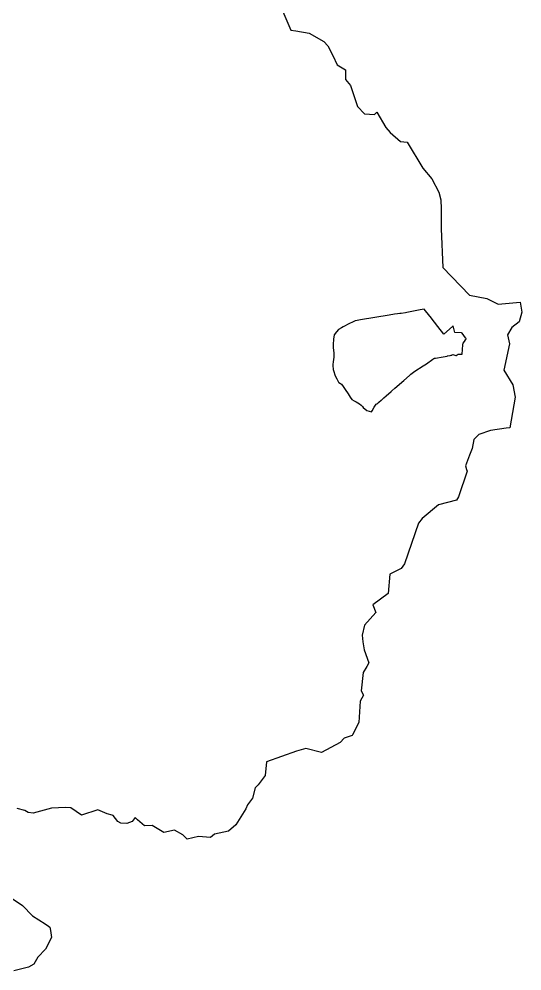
# Model space of a CAD drawing. Header units: metres. Extents: x 198218 to 208474, y 536547 to 547345.
# Drawn here: x 206401 to 208474, y 537421 to 541346 of the extents above; entities that cross this region are included whole.
import ezdxf

# ---------------------------------------------------------------- set-up
doc = ezdxf.new("R2010")
doc.units = ezdxf.units.M
doc.layers.add('ZONING', color=5, linetype='Continuous')

msp = doc.modelspace()

# ---------------------------------------------------------------- linework, layer by layer
at = {"layer": 'ZONING'}
for points in [[(207441.9, 541487.2), (207521.7, 541300.7), (207541.7, 541297.4), (207596.7, 541288.2), (207658, 541253.5), (207674.2, 541235), (207694.8, 541195.9), (207712.1, 541157.3), (207746.8, 541136.2), (207747.4, 541096.5), (207767.7, 541072.1), (207795.8, 540984.7), (207825.7, 540955), (207867, 540952.2), (207876.4, 540962.5), (207913.2, 540899.2), (207931.1, 540878.5), (207931.6, 540877.9), (207974.2, 540841.3), (208000.8, 540837.9), (208065.9, 540730.8), (208102.9, 540686.6), (208132.3, 540632.1), (208140.1, 540600.8), (208140.7, 540563.9), (208141.3, 540527.9), (208141.9, 540492.5), (208141.8, 540481.1), (208147.8, 540321.1), (208258.2, 540207.3), (208329, 540193.8), (208375.9, 540170.8), (208466.5, 540179.2), (208474.2, 540136.8), (208463.1, 540097.3), (208432.4, 540073.9), (208414.2, 540043.5), (208423, 540006.7), (208399, 539898.4), (208436.1, 539837.3), (208446.3, 539787), (208424.2, 539660.6), (208408.8, 539658.5), (208344.4, 539649.9), (208296.8, 539633.5), (208276.2, 539612.4), (208269, 539574.9), (208258.7, 539548.5), (208241.1, 539503.3), (208246.2, 539489.2), (208247.8, 539482.3), (208212.3, 539376.1), (208204.3, 539362.2), (208129.7, 539343.5), (208063.1, 539286.8), (208048.1, 539267.5), (207990.2, 539099.2), (207975.9, 539080.2), (207929.8, 539057), (207923.1, 538977), (207859.3, 538930.7), (207871.6, 538898.8), (207824.9, 538846.9), (207815.7, 538806.2), (207818.6, 538777.9), (207823.5, 538744.8), (207843.7, 538691.8), (207835.2, 538675.9), (207819.6, 538652.2), (207811.5, 538576), (207821.2, 538558.7), (207808, 538534.3), (207801.4, 538446.3), (207775.5, 538394.3), (207774.3, 538391.8), (207740.8, 538381.5), (207725.6, 538363.7), (207647.5, 538321.5), (207583.9, 538338.6), (207544.7, 538327.7), (207421, 538283.5), (207416.1, 538227.4), (207386.6, 538188.1), (207374.5, 538176.4), (207363.3, 538133.2), (207342.7, 538105.7), (207336.5, 538089.5), (207294.7, 538023.5), (207265.1, 537998.1), (207207.4, 537984.7), (207190.2, 537972.2), (207141.6, 537975.8), (207094.8, 537964.7), (207076.1, 537982.5), (207042, 538001.8), (206998.4, 537992), (206949.5, 538020.7), (206918.4, 538020.1), (206890.2, 538044.6), (206880.2, 538054.6), (206867.3, 538037.5), (206845.8, 538028.8), (206820.9, 538031), (206808.4, 538038.1), (206789.3, 538062.8), (206784.9, 538063.7), (206764.5, 538069.5), (206726.4, 538085.1), (206658.5, 538063.1), (206615.4, 538093.9), (206592.5, 538095.4), (206535.5, 538093.1), (206459.4, 538071.4), (206438.7, 538075.1), (206425.3, 538082.2), (206393.6, 538091.6)], [(207441.9, 541487.2), (207521.7, 541300.7), (207541.7, 541297.4), (207596.7, 541288.2), (207658, 541253.5), (207674.2, 541235), (207694.8, 541195.9), (207712.1, 541157.3), (207746.8, 541136.2), (207747.4, 541096.5), (207767.7, 541072.1), (207795.8, 540984.7), (207825.7, 540955), (207867, 540952.2), (207876.4, 540962.5), (207913.2, 540899.2), (207931.1, 540878.5), (207931.6, 540877.9), (207974.2, 540841.3), (208000.8, 540837.9), (208065.9, 540730.8), (208102.9, 540686.6), (208132.3, 540632.1), (208140.1, 540600.8), (208140.7, 540563.9), (208141.3, 540527.9), (208141.9, 540492.5), (208141.8, 540481.1), (208147.8, 540321.1), (208258.2, 540207.3), (208329, 540193.8), (208375.9, 540170.8), (208466.5, 540179.2), (208474.2, 540136.8), (208463.1, 540097.3), (208432.4, 540073.9), (208414.2, 540043.5), (208423, 540006.7), (208399, 539898.4), (208436.1, 539837.3), (208446.3, 539787), (208424.2, 539660.6), (208408.8, 539658.5), (208344.4, 539649.9), (208296.8, 539633.5), (208276.2, 539612.4), (208269, 539574.9), (208258.7, 539548.5), (208241.1, 539503.3), (208246.2, 539489.2), (208247.8, 539482.3), (208212.3, 539376.1), (208204.3, 539362.2), (208129.7, 539343.5), (208063.1, 539286.8), (208048.1, 539267.5), (207990.2, 539099.2), (207975.9, 539080.2), (207929.8, 539057), (207923.1, 538977), (207859.3, 538930.7), (207871.6, 538898.8), (207824.9, 538846.9), (207815.7, 538806.2), (207818.6, 538777.9), (207823.5, 538744.8), (207843.7, 538691.8), (207835.2, 538675.9), (207819.6, 538652.2), (207811.5, 538576), (207821.2, 538558.7), (207808, 538534.3), (207801.4, 538446.3), (207775.5, 538394.3), (207774.3, 538391.8), (207740.8, 538381.5), (207725.6, 538363.7), (207647.5, 538321.5), (207583.9, 538338.6), (207544.7, 538327.7), (207421, 538283.5), (207416.1, 538227.4), (207386.6, 538188.1), (207374.5, 538176.4), (207363.3, 538133.2), (207342.7, 538105.7), (207336.5, 538089.5), (207294.7, 538023.5), (207265.1, 537998.1), (207207.4, 537984.7), (207190.2, 537972.2), (207141.6, 537975.8), (207094.8, 537964.7), (207076.1, 537982.5), (207042, 538001.8), (206998.4, 537992), (206949.5, 538020.7), (206918.4, 538020.1), (206890.2, 538044.6), (206880.2, 538054.6), (206867.3, 538037.5), (206845.8, 538028.8), (206820.9, 538031), (206808.4, 538038.1), (206789.3, 538062.8), (206784.9, 538063.7), (206764.5, 538069.5), (206726.4, 538085.1), (206658.5, 538063.1), (206615.4, 538093.9), (206592.5, 538095.4), (206535.5, 538093.1), (206459.4, 538071.4), (206438.7, 538075.1), (206425.3, 538082.2), (206393.6, 538091.6)], [(206372.5, 537720.5), (206415.2, 537691.2), (206457.4, 537648.6), (206509.5, 537615.6), (206522.6, 537605.8), (206527.7, 537602.2), (206530.8, 537587.5), (206535.1, 537559.8), (206510, 537510.5), (206478.5, 537477.8), (206462.7, 537448.7), (206441, 537436.7), (206380.3, 537421.3)], [(206372.5, 537720.5), (206415.2, 537691.2), (206457.4, 537648.6), (206509.5, 537615.6), (206522.6, 537605.8), (206527.7, 537602.2), (206530.8, 537587.5), (206535.1, 537559.8), (206510, 537510.5), (206478.5, 537477.8), (206462.7, 537448.7), (206441, 537436.7), (206380.3, 537421.3)]]:
    msp.add_lwpolyline(points, dxfattribs=at)
msp.add_lwpolyline([(208071.2, 540150.1), (208054.5, 540147.2), (207999.4, 540136.2), (207994.4, 540135.3), (207975.8, 540132.1), (207970.7, 540132.1), (207961.7, 540130.8), (207948.8, 540128.8), (207927.1, 540125.6), (207808.1, 540105.5), (207795.7, 540103.6), (207786.4, 540101.5), (207778.9, 540097.9), (207761.2, 540089.6), (207740.1, 540077.9), (207737.6, 540076.6), (207730.2, 540072.7), (207718.4, 540066.2), (207709.7, 540056.6), (207700.7, 540043.5), (207697.7, 540025.7), (207695.8, 540003.8), (207696.7, 539992.2), (207698.4, 539967.7), (207698.8, 539961.7), (207699.4, 539951.4), (207696.2, 539932), (207694.7, 539921.8), (207694.9, 539919.8), (207695, 539917.4), (207696.7, 539901.6), (207698.9, 539893.4), (207702.4, 539879.1), (207702.8, 539877.6), (207710.7, 539862.6), (207716.4, 539851.1), (207718.7, 539849.1), (207719.9, 539848.1), (207726.5, 539842.7), (207730.1, 539840.9), (207737.4, 539830.4), (207742.7, 539822.4), (207750.9, 539810.3), (207752.1, 539808.5), (207757.7, 539800.2), (207766.5, 539787.2), (207772.9, 539777.8), (207782.7, 539772.3), (207785.1, 539770.9), (207790.4, 539768.1), (207805.2, 539759.9), (207811.6, 539753.4), (207816.6, 539748.3), (207820.1, 539744.7), (207834.4, 539731.6), (207854.6, 539726.4), (207856.7, 539730.3), (207864.8, 539746), (207873.2, 539758.3), (207876, 539760), (207879.7, 539762.4), (207884.9, 539765.7), (207894.1, 539774.1), (207896.8, 539776.5), (207905.5, 539784.3), (207914.8, 539792.5), (207935.1, 539809.8), (207938.1, 539812.5), (207950.5, 539823.7), (207987.4, 539856.3), (208010.8, 539876.8), (208016.2, 539881.6), (208032.1, 539893.5), (208066.6, 539915.8), (208081.1, 539925), (208107.4, 539943.3), (208111.8, 539946.5), (208113, 539947.3), (208118.5, 539948.4), (208149.6, 539953.9), (208165.6, 539956.6), (208167.8, 539957), (208178.2, 539958.9), (208182.6, 539959.7), (208185.7, 539960.2), (208186.8, 539961.1), (208188.8, 539962.3), (208189.8, 539962.9), (208201.7, 539959.1), (208202.6, 539958.9), (208211.1, 539963.9), (208228.1, 539964.4), (208231, 540003.2), (208231.4, 540009), (208237.2, 540016.6), (208241.7, 540022.7), (208243.5, 540025.1), (208244.1, 540028.7), (208242.2, 540031.3), (208227.7, 540050.7), (208225.6, 540052.5), (208198.2, 540053.8), (208191.1, 540081.1), (208187.6, 540077.9), (208152.6, 540047.1), (208127.7, 540078.7), (208113.1, 540096.6), (208095.6, 540118.9), (208094, 540120.8), (208071.2, 540150.1)], close=True, dxfattribs=at)

doc.saveas('drawing.dxf')
